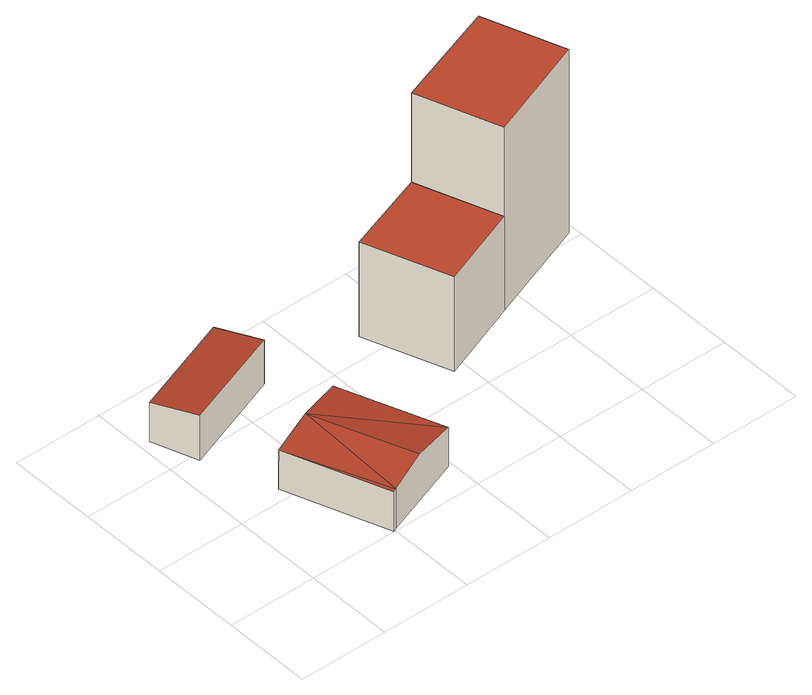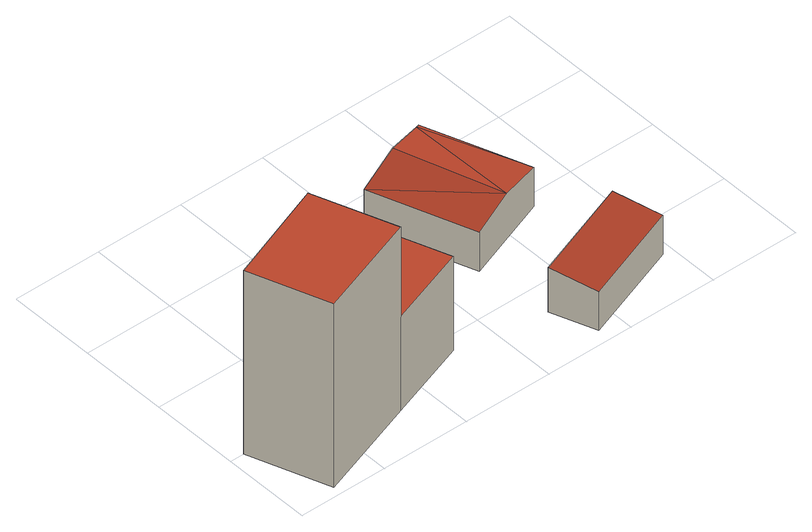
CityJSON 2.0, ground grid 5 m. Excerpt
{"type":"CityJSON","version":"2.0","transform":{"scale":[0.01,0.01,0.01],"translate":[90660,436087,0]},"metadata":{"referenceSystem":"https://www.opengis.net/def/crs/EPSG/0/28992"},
"CityObjects":{
"building1":{"type":"Building","attributes":{"measuredHeight":2.73,"yearOfConstruction":2000,"LAAGSTE_BOUWLAAG":"0","AANTAL_BOUWLAGEN":"1","WIJK":"Delfshaven","BUURT":"Nieuwe Westen","HOOGSTE_BOUWLAAG":"0"},"geometry":[{"type":"Solid","lod":"2","boundaries":[[[[0,1,2,3]],[[0,3,4,5]],[[5,6,1,0]],[[6,7,2,1]],[[3,2,7,4]],[[4,7,6,5]]]],"semantics":{"surfaces":[{"type":"GroundSurface"},{"type":"WallSurface"},{"type":"RoofSurface"}],"values":[[0,1,1,1,1,2]]}}]},
"building2":{"type":"Building","attributes":{"measuredHeight":2.85,"yearOfConstruction":2000,"LAAGSTE_BOUWLAAG":"0","AANTAL_BOUWLAGEN":"1","WIJK":"Delfshaven","BUURT":"Nieuwe Westen","HOOGSTE_BOUWLAAG":"0"},"geometry":[{"type":"Solid","lod":"2","boundaries":[[[[8,9,10,11]],[[12,8,11,13,14]],[[13,15,16,14]],[[17,18,19,16,15]],[[9,18,17,10]],[[14,16,19]],[[14,19,12]],[[19,18,8]],[[12,19,8]],[[8,18,9]],[[11,10,17,15,13]]]],"semantics":{"surfaces":[{"type":"WallSurface"},{"type":"RoofSurface"},{"type":"GroundSurface"}],"values":[[0,0,0,0,0,1,1,1,1,1,2]]}}]},
"building3":{"type":"Building","attributes":{"measuredHeight":11.19,"yearOfConstruction":2000,"LAAGSTE_BOUWLAAG":"0","AANTAL_BOUWLAGEN":"4","AANTAL_ADRESSEN":"1","WIJK":"Delfshaven","PANDSOORT":"Tussenpand","BUURT":"Nieuwe Westen","HOOGSTE_BOUWLAAG":"3"},"address":[{"CountryName":"Nederland","LocalityName":"Rotterdam","ThoroughfareNumber":"113","ThoroughfareName":"Duyststraat","PostalCode":"3023EC"}],"children":["building3-1","building3-2"]},
"building3-1":{"type":"BuildingPart","parents":["building3"],"geometry":[{"type":"Solid","lod":"2","boundaries":[[[[20,21,22,23]],[[23,24,25,20]],[[24,26,27,25]],[[21,27,26,22]],[[22,26,24,23]],[[20,25,27,21]]]],"semantics":{"surfaces":[{"type":"ClosureSurface"},{"type":"WallSurface"},{"type":"RoofSurface"},{"type":"GroundSurface"}],"values":[[0,1,1,1,2,3]]}}]},
"building3-2":{"type":"BuildingPart","parents":["building3"],"geometry":[{"type":"Solid","lod":"2","boundaries":[[[[23,22,21,20]],[[23,20,28,29,30]],[[31,32,33,21,22]],[[28,33,32,29]],[[30,31,22,23]],[[32,31,30,29]],[[28,20,21,33]]]],"semantics":{"surfaces":[{"type":"ClosureSurface"},{"type":"WallSurface"},{"type":"RoofSurface"},{"type":"GroundSurface"}],"values":[[0,1,1,1,1,2,3]]}}]}
},
"vertices":[
[717,1167,95],[147,960,95],[56,1211,95],[626,1417,95],[626,1417,329],[717,1167,364],[147,960,368],[56,1211,333],
[512,10,339],[491,2,336],[491,2,96],[512,10,96],[722,85,381],[977,177,96],[977,177,336],[771,747,96],[771,747,331],[286,571,96],[286,571,334],[522,656,367],
[1864,805,122],[1698,1266,122],[1698,1266,697],[1864,805,697],[1412,638,697],[1412,638,122],[1243,1109,697],[1243,1109,122],
[2442,1020,122],[2442,1020,1241],[1864,805,1241],[1698,1266,1241],[2282,1468,1241],[2282,1468,122]
]}
